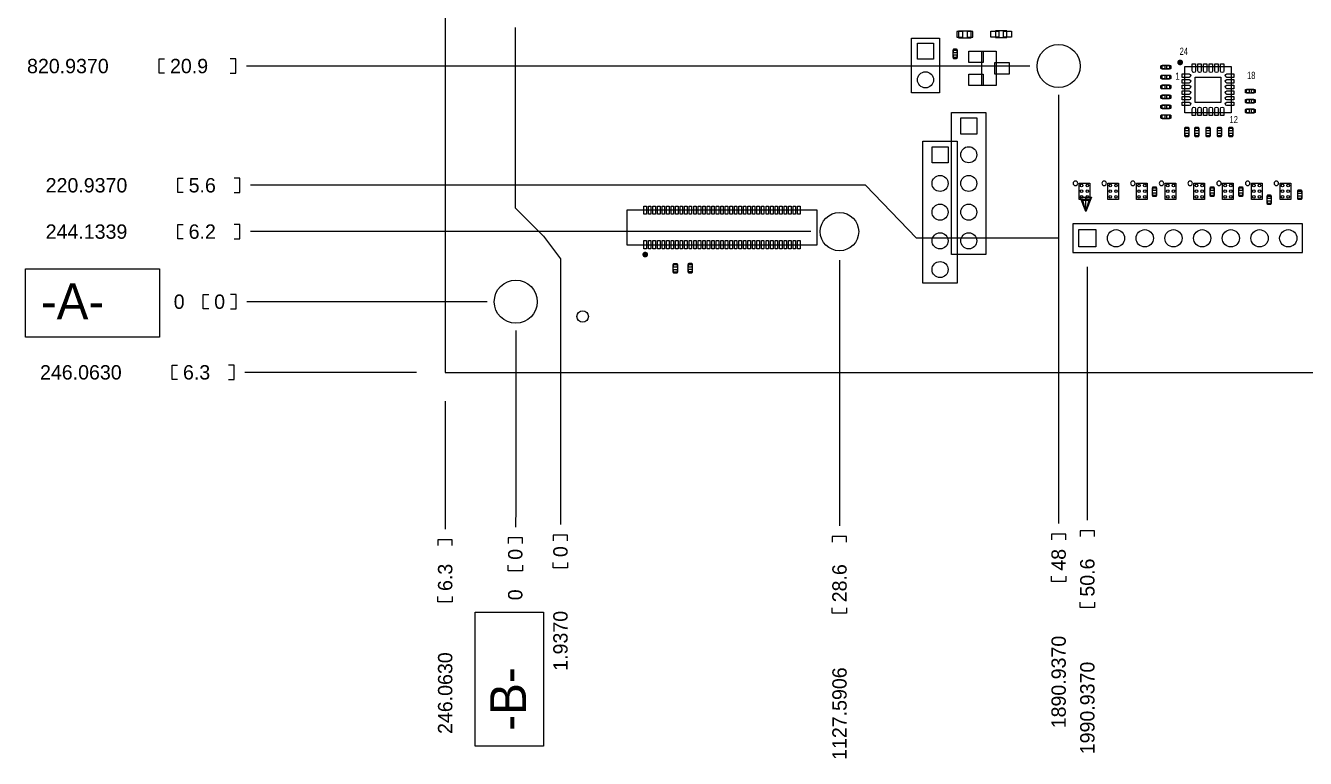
# Model space of a CAD drawing. Extents: x -44 to 161, y -41 to 105.
# Drawn here: x -43.4 to 69.9, y -40.4 to 24.4 of the extents above; entities that cross this region are included whole.
import ezdxf
from ezdxf.enums import TextEntityAlignment as Align

# ---------------------------------------------------------------- set-up
doc = ezdxf.new("R2010")
doc.units = 0
for name, color, linetype in [('BG_DIMENSIONS_ASSEMBLY', 140, 'CONTINUOUS'), ('BG_OUTLINE', 171, 'CONTINUOUS'), ('PG_ASSEMBLY_TOP', 111, 'CONTINUOUS'), ('PIN_TOP', 4, 'CONTINUOUS')]:
    doc.layers.add(name, color=color, linetype=linetype)

msp = doc.modelspace()

# ---------------------------------------------------------------- linework, layer by layer
at = {"layer": 'BG_DIMENSIONS_ASSEMBLY'}
for points in [[(-0.0492, 24.261), (-0.0492, 8.301), (2.4508, 5.801), (3.9508, 3.801), (3.9508, -19.714)], [(-31.0774, 20.2168), (-31.56, 20.2168), (-31.56, 21.4868), (-31.0774, 21.4868)], [(-25.2608, 20.2168), (-24.7782, 20.2168), (-24.7782, 21.4868), (-25.2608, 21.4868)], [(45.4898, 20.8518), (-23.8257, 20.8518)], [(48.0298, 18.3118), (48.0298, -19.6232)], [(-29.4297, 9.666), (-29.9123, 9.666), (-29.9123, 10.936), (-29.4297, 10.936)], [(-24.9085, 9.666), (-24.4259, 9.666), (-24.4259, 10.936), (-24.9085, 10.936)], [(48.0298, 5.6118), (35.4508, 5.6118), (30.9508, 10.301), (-23.4734, 10.301)], [(-29.4297, 5.566), (-29.9123, 5.566), (-29.9123, 6.836), (-29.4297, 6.836)], [(-24.9085, 5.566), (-24.4259, 5.566), (-24.4259, 6.836), (-24.9085, 6.836)], [(26.1008, 6.201), (-23.4734, 6.201)], [(28.6408, 3.661), (28.6408, -19.8278)], [(50.5698, 3.0718), (50.5698, -19.3278)], [(-27.1682, -0.635), (-27.6508, -0.635), (-27.6508, 0.635), (-27.1682, 0.635)], [(-25.2378, -0.635), (-24.7552, -0.635), (-24.7552, 0.635), (-25.2378, 0.635)], [(-2.54, 0), (-23.8027, 0)], [(0, -2.54), (0, -18.199), (-0.0157, -19.9525)], [(-29.9297, -6.885), (-30.4123, -6.885), (-30.4123, -5.615), (-29.9297, -5.615)], [(-25.4085, -6.885), (-24.9259, -6.885), (-24.9259, -5.615), (-25.4085, -5.615)], [(-8.79, -6.25), (-23.9734, -6.25)], [(-6.25, -8.79), (-6.25, -20.1232)], [(51.2048, -20.7629), (51.2048, -20.2803), (49.9348, -20.2803), (49.9348, -20.7629)], [(-5.615, -21.5583), (-5.615, -21.0757), (-6.885, -21.0757), (-6.885, -21.5583)], [(0.5858, -21.3876), (0.5858, -20.905), (-0.6842, -20.905), (-0.6842, -21.3876)], [(4.5858, -21.1491), (4.5858, -20.6665), (3.3158, -20.6665), (3.3158, -21.1491)], [(29.2758, -21.2629), (29.2758, -20.7803), (28.0058, -20.7803), (28.0058, -21.2629)], [(48.6648, -21.0583), (48.6648, -20.5757), (47.3948, -20.5757), (47.3948, -21.0583)], [(0.5858, -23.318), (0.5858, -23.8006), (-0.6842, -23.8006), (-0.6842, -23.318)], [(4.5858, -23.0795), (4.5858, -23.5621), (3.3158, -23.5621), (3.3158, -23.0795)], [(48.6648, -24.2841), (48.6648, -24.7667), (47.3948, -24.7667), (47.3948, -24.2841)], [(-5.615, -26.0795), (-5.615, -26.5621), (-6.885, -26.5621), (-6.885, -26.0795)], [(29.2758, -27.0795), (29.2758, -27.5621), (28.0058, -27.5621), (28.0058, -27.0795)], [(51.2048, -26.5795), (51.2048, -27.0621), (49.9348, -27.0621), (49.9348, -26.5795)]]:
    msp.add_lwpolyline(points, dxfattribs=at)
for points in [[(-43.3719, -3.1416), (-43.3719, 2.9036), (-31.5101, 2.9036), (-31.5101, -3.1416)], [(-3.5852, -39.3305), (-3.5852, -27.4687), (2.46, -27.4687), (2.46, -39.3305)]]:
    msp.add_lwpolyline(points, close=True, dxfattribs=at)
at = {"layer": 'BG_OUTLINE'}
msp.add_lwpolyline([(-6.25, -6.25), (115.9748, -6.25), (115.9748, 65.7336), (-6.25, 65.7336), (-6.25, -6.25)], dxfattribs=at)
at = {"layer": 'PG_ASSEMBLY_TOP'}
for points in [[(40.2955, 23.341), (40.2955, 23.9506), (39.1779, 23.9506), (39.1779, 23.341), (40.2955, 23.341)], [(42.453, 23.3712), (43.453, 23.3712), (43.453, 23.9712), (42.453, 23.9712), (42.453, 23.3712)], [(35.0054, 23.3156), (37.4946, 23.3156), (37.4946, 18.4896), (35.0054, 18.4896), (35.0054, 23.3156)], [(39.0462, 21.6011), (38.6906, 21.6011), (38.6906, 22.2615), (39.0462, 22.2615), (39.0462, 21.6011)], [(57.1865, 20.5762), (57.1865, 20.9318), (57.8469, 20.9318), (57.8469, 20.5762), (57.1865, 20.5762)], [(59.2, 16.7), (59.2, 20.8), (63.3, 20.8), (63.3, 16.7), (59.2, 16.7)], [(57.1865, 19.6992), (57.1865, 20.0548), (57.8469, 20.0548), (57.8469, 19.6992), (57.1865, 19.6992)], [(57.1865, 18.8222), (57.1865, 19.1778), (57.8469, 19.1778), (57.8469, 18.8222), (57.1865, 18.8222)], [(57.1865, 17.9452), (57.1865, 18.3008), (57.8469, 18.3008), (57.8469, 17.9452), (57.1865, 17.9452)], [(65.3135, 18.8048), (65.3135, 18.4492), (64.6531, 18.4492), (64.6531, 18.8048), (65.3135, 18.8048)], [(57.1865, 17.0682), (57.1865, 17.4238), (57.8469, 17.4238), (57.8469, 17.0682), (57.1865, 17.0682)], [(65.3135, 17.9278), (65.3135, 17.5722), (64.6531, 17.5722), (64.6531, 17.9278), (65.3135, 17.9278)], [(65.3135, 17.0508), (65.3135, 16.6952), (64.6531, 16.6952), (64.6531, 17.0508), (65.3135, 17.0508)], [(38.5556, 16.7497), (41.6036, 16.7497), (41.6036, 4.1767), (38.5556, 4.1767), (38.5556, 16.7497)], [(57.1865, 16.1912), (57.1865, 16.5468), (57.8469, 16.5468), (57.8469, 16.1912), (57.1865, 16.1912)], [(59.5508, 14.6865), (59.1952, 14.6865), (59.1952, 15.3469), (59.5508, 15.3469), (59.5508, 14.6865)], [(60.4278, 14.6865), (60.0722, 14.6865), (60.0722, 15.3469), (60.4278, 15.3469), (60.4278, 14.6865)], [(61.4278, 14.6865), (61.0722, 14.6865), (61.0722, 15.3469), (61.4278, 15.3469), (61.4278, 14.6865)], [(62.4318, 14.6865), (62.0762, 14.6865), (62.0762, 15.3469), (62.4318, 15.3469), (62.4318, 14.6865)], [(63.4358, 14.6865), (63.0802, 14.6865), (63.0802, 15.3469), (63.4358, 15.3469), (63.4358, 14.6865)], [(36.0156, 14.2097), (39.0636, 14.2097), (39.0636, 1.6367), (36.0156, 1.6367), (36.0156, 14.2097)], [(49.8434, 10.5013), (50.7882, 10.5013), (50.7882, 9.0535), (49.8434, 9.0535), (49.8434, 10.5013)], [(52.3834, 10.5013), (53.3282, 10.5013), (53.3282, 9.0535), (52.3834, 9.0535), (52.3834, 10.5013)], [(54.9234, 10.5013), (55.8682, 10.5013), (55.8682, 9.0535), (54.9234, 9.0535), (54.9234, 10.5013)], [(57.4634, 10.5013), (58.4082, 10.5013), (58.4082, 9.0535), (57.4634, 9.0535), (57.4634, 10.5013)], [(60.0034, 10.5013), (60.9482, 10.5013), (60.9482, 9.0535), (60.0034, 9.0535), (60.0034, 10.5013)], [(62.5434, 10.5013), (63.4882, 10.5013), (63.4882, 9.0535), (62.5434, 9.0535), (62.5434, 10.5013)], [(65.0834, 10.5013), (66.0282, 10.5013), (66.0282, 9.0535), (65.0834, 9.0535), (65.0834, 10.5013)], [(67.6234, 10.5013), (68.5682, 10.5013), (68.5682, 9.0535), (67.6234, 9.0535), (67.6234, 10.5013)], [(50.4392, 7.9699), (49.9312, 9.2399), (50.9472, 9.2399), (50.4392, 7.9699), (50.1852, 8.9859), (50.6932, 8.9859), (50.4392, 7.9699), (50.4392, 9.2399)], [(56.6912, 9.4091), (56.3356, 9.4091), (56.3356, 10.0695), (56.6912, 10.0695), (56.6912, 9.4091)], [(61.7966, 9.4091), (61.441, 9.4091), (61.441, 10.0695), (61.7966, 10.0695), (61.7966, 9.4091)], [(64.3366, 9.4091), (63.981, 9.4091), (63.981, 10.0695), (64.3366, 10.0695), (64.3366, 9.4091)], [(66.8278, 8.6897), (66.4722, 8.6897), (66.4722, 9.3501), (66.8278, 9.3501), (66.8278, 8.6897)], [(69.1822, 9.7935), (69.5378, 9.7935), (69.5378, 9.1331), (69.1822, 9.1331), (69.1822, 9.7935)], [(9.8508, 8.1422), (26.6508, 8.1422), (26.6508, 5.0022), (9.8508, 5.0022), (9.8508, 8.1422)], [(49.2998, 6.8818), (49.2998, 4.3418), (69.6198, 4.3418), (69.6198, 6.8818), (49.2998, 6.8818)], [(13.9398, 3.2851), (14.2954, 3.2851), (14.2954, 2.6247), (13.9398, 2.6247), (13.9398, 3.2851)], [(15.2622, 3.2969), (15.6178, 3.2969), (15.6178, 2.6365), (15.2622, 2.6365), (15.2622, 3.2969)]]:
    msp.add_lwpolyline(points, dxfattribs=at)
msp.add_lwpolyline([(42.5006, 19.1246), (41.2306, 19.1246), (41.2306, 22.1726), (42.5006, 22.1726)], close=True, dxfattribs=at)
at = {"layer": 'PG_ASSEMBLY_TOP', "const_width": 0.254}
for points in [[(58.9102, 21.1669, 1), (58.6562, 21.1669, 1), (58.9102, 21.1669)], [(11.5821, 4.1699, 1), (11.3281, 4.1699, 1), (11.5821, 4.1699)]]:
    msp.add_lwpolyline(points, format="xyb", dxfattribs=at)
at = {"layer": 'PG_ASSEMBLY_TOP'}
for points in [[(49.7158, 10.4774, 1), (49.3158, 10.4774, 1)], [(52.2558, 10.4774, 1), (51.8558, 10.4774, 1)], [(54.7958, 10.4774, 1), (54.3958, 10.4774, 1)], [(57.3358, 10.4774, 1), (56.9358, 10.4774, 1)], [(59.8758, 10.4774, 1), (59.4758, 10.4774, 1)], [(62.4158, 10.4774, 1), (62.0158, 10.4774, 1)], [(64.9558, 10.4774, 1), (64.5558, 10.4774, 1)], [(67.4958, 10.4774, 1), (67.0958, 10.4774, 1)]]:
    msp.add_lwpolyline(points, format="xyb", close=True, dxfattribs=at)
at = {"layer": 'PIN_TOP'}
for points in [[(39.0382, 23.8998), (39.0382, 23.3918), (39.5462, 23.3918), (39.5462, 23.8998)], [(39.9272, 23.8998), (39.9272, 23.3918), (40.4352, 23.3918), (40.4352, 23.8998)], [(42.0418, 23.9252), (42.753, 23.9252), (42.753, 23.4172), (42.0418, 23.4172)], [(43.153, 23.9252), (43.8642, 23.9252), (43.8642, 23.4172), (43.153, 23.4172)], [(35.5388, 21.4614), (35.5388, 22.8838), (36.9612, 22.8838), (36.9612, 21.4614)], [(40.0876, 21.1566), (40.0876, 22.1726), (41.3576, 22.1726), (41.3576, 21.1566)], [(42.3736, 20.1406), (42.3736, 21.1566), (43.6436, 21.1566), (43.6436, 20.1406)], [(40.0876, 19.1246), (40.0876, 20.1406), (41.3576, 20.1406), (41.3576, 19.1246)], [(60.1197, 17.6197), (60.1197, 19.8803), (62.3803, 19.8803), (62.3803, 17.6197)], [(39.3684, 14.832), (39.3684, 16.2544), (40.7908, 16.2544), (40.7908, 14.832)], [(36.8284, 12.292), (36.8284, 13.7144), (38.2508, 13.7144), (38.2508, 12.292)], [(11.3408, 7.7372), (11.3408, 8.4647), (11.5608, 8.4647), (11.5608, 7.7372)], [(11.7408, 7.7372), (11.7408, 8.4647), (11.9608, 8.4647), (11.9608, 7.7372)], [(12.1408, 7.7372), (12.1408, 8.4647), (12.3608, 8.4647), (12.3608, 7.7372)], [(12.5408, 7.7372), (12.5408, 8.4647), (12.7608, 8.4647), (12.7608, 7.7372)], [(12.9408, 7.7372), (12.9408, 8.4647), (13.1608, 8.4647), (13.1608, 7.7372)], [(13.3408, 7.7372), (13.3408, 8.4647), (13.5608, 8.4647), (13.5608, 7.7372)], [(13.7408, 7.7372), (13.7408, 8.4647), (13.9608, 8.4647), (13.9608, 7.7372)], [(14.1408, 7.7372), (14.1408, 8.4647), (14.3608, 8.4647), (14.3608, 7.7372)], [(14.5408, 7.7372), (14.5408, 8.4647), (14.7608, 8.4647), (14.7608, 7.7372)], [(14.9408, 7.7372), (14.9408, 8.4647), (15.1608, 8.4647), (15.1608, 7.7372)], [(15.3408, 7.7372), (15.3408, 8.4647), (15.5608, 8.4647), (15.5608, 7.7372)], [(15.7408, 7.7372), (15.7408, 8.4647), (15.9608, 8.4647), (15.9608, 7.7372)], [(16.1408, 7.7372), (16.1408, 8.4647), (16.3608, 8.4647), (16.3608, 7.7372)], [(16.5408, 7.7372), (16.5408, 8.4647), (16.7608, 8.4647), (16.7608, 7.7372)], [(16.9408, 7.7372), (16.9408, 8.4647), (17.1608, 8.4647), (17.1608, 7.7372)], [(17.3408, 7.7372), (17.3408, 8.4647), (17.5608, 8.4647), (17.5608, 7.7372)], [(17.7408, 7.7372), (17.7408, 8.4647), (17.9608, 8.4647), (17.9608, 7.7372)], [(18.1408, 7.7372), (18.1408, 8.4647), (18.3608, 8.4647), (18.3608, 7.7372)], [(18.5408, 7.7372), (18.5408, 8.4647), (18.7608, 8.4647), (18.7608, 7.7372)], [(18.9408, 7.7372), (18.9408, 8.4647), (19.1608, 8.4647), (19.1608, 7.7372)], [(19.3408, 7.7372), (19.3408, 8.4647), (19.5608, 8.4647), (19.5608, 7.7372)], [(19.7408, 7.7372), (19.7408, 8.4647), (19.9608, 8.4647), (19.9608, 7.7372)], [(20.1408, 7.7372), (20.1408, 8.4647), (20.3608, 8.4647), (20.3608, 7.7372)], [(20.5408, 7.7372), (20.5408, 8.4647), (20.7608, 8.4647), (20.7608, 7.7372)], [(20.9408, 7.7372), (20.9408, 8.4647), (21.1608, 8.4647), (21.1608, 7.7372)], [(21.3408, 7.7372), (21.3408, 8.4647), (21.5608, 8.4647), (21.5608, 7.7372)], [(21.7408, 7.7372), (21.7408, 8.4647), (21.9608, 8.4647), (21.9608, 7.7372)], [(22.1408, 7.7372), (22.1408, 8.4647), (22.3608, 8.4647), (22.3608, 7.7372)], [(22.5408, 7.7372), (22.5408, 8.4647), (22.7608, 8.4647), (22.7608, 7.7372)], [(22.9408, 7.7372), (22.9408, 8.4647), (23.1608, 8.4647), (23.1608, 7.7372)], [(23.3408, 7.7372), (23.3408, 8.4647), (23.5608, 8.4647), (23.5608, 7.7372)], [(23.7408, 7.7372), (23.7408, 8.4647), (23.9608, 8.4647), (23.9608, 7.7372)], [(24.1408, 7.7372), (24.1408, 8.4647), (24.3608, 8.4647), (24.3608, 7.7372)], [(24.5408, 7.7372), (24.5408, 8.4647), (24.7608, 8.4647), (24.7608, 7.7372)], [(24.9408, 7.7372), (24.9408, 8.4647), (25.1608, 8.4647), (25.1608, 7.7372)], [(49.8078, 4.8498), (49.8078, 6.3738), (51.3318, 6.3738), (51.3318, 4.8498)], [(11.3408, 4.6796), (11.3408, 5.4071), (11.5608, 5.4071), (11.5608, 4.6796)], [(11.7408, 4.6796), (11.7408, 5.4071), (11.9608, 5.4071), (11.9608, 4.6796)], [(12.1408, 4.6796), (12.1408, 5.4071), (12.3608, 5.4071), (12.3608, 4.6796)], [(12.5408, 4.6796), (12.5408, 5.4071), (12.7608, 5.4071), (12.7608, 4.6796)], [(12.9408, 4.6796), (12.9408, 5.4071), (13.1608, 5.4071), (13.1608, 4.6796)], [(13.3408, 4.6796), (13.3408, 5.4071), (13.5608, 5.4071), (13.5608, 4.6796)], [(13.7408, 4.6796), (13.7408, 5.4071), (13.9608, 5.4071), (13.9608, 4.6796)], [(14.1408, 4.6796), (14.1408, 5.4071), (14.3608, 5.4071), (14.3608, 4.6796)], [(14.5408, 4.6796), (14.5408, 5.4071), (14.7608, 5.4071), (14.7608, 4.6796)], [(14.9408, 4.6796), (14.9408, 5.4071), (15.1608, 5.4071), (15.1608, 4.6796)], [(15.3408, 4.6796), (15.3408, 5.4071), (15.5608, 5.4071), (15.5608, 4.6796)], [(15.7408, 4.6796), (15.7408, 5.4071), (15.9608, 5.4071), (15.9608, 4.6796)], [(16.1408, 4.6796), (16.1408, 5.4071), (16.3608, 5.4071), (16.3608, 4.6796)], [(16.5408, 4.6796), (16.5408, 5.4071), (16.7608, 5.4071), (16.7608, 4.6796)], [(16.9408, 4.6796), (16.9408, 5.4071), (17.1608, 5.4071), (17.1608, 4.6796)], [(17.3408, 4.6796), (17.3408, 5.4071), (17.5608, 5.4071), (17.5608, 4.6796)], [(17.7408, 4.6796), (17.7408, 5.4071), (17.9608, 5.4071), (17.9608, 4.6796)], [(18.1408, 4.6796), (18.1408, 5.4071), (18.3608, 5.4071), (18.3608, 4.6796)], [(18.5408, 4.6796), (18.5408, 5.4071), (18.7608, 5.4071), (18.7608, 4.6796)], [(18.9408, 4.6796), (18.9408, 5.4071), (19.1608, 5.4071), (19.1608, 4.6796)], [(19.3408, 4.6796), (19.3408, 5.4071), (19.5608, 5.4071), (19.5608, 4.6796)], [(19.7408, 4.6796), (19.7408, 5.4071), (19.9608, 5.4071), (19.9608, 4.6796)], [(20.1408, 4.6796), (20.1408, 5.4071), (20.3608, 5.4071), (20.3608, 4.6796)], [(20.5408, 4.6796), (20.5408, 5.4071), (20.7608, 5.4071), (20.7608, 4.6796)], [(20.9408, 4.6796), (20.9408, 5.4071), (21.1608, 5.4071), (21.1608, 4.6796)], [(21.3408, 4.6796), (21.3408, 5.4071), (21.5608, 5.4071), (21.5608, 4.6796)], [(21.7408, 4.6796), (21.7408, 5.4071), (21.9608, 5.4071), (21.9608, 4.6796)], [(22.1408, 4.6796), (22.1408, 5.4071), (22.3608, 5.4071), (22.3608, 4.6796)], [(22.5408, 4.6796), (22.5408, 5.4071), (22.7608, 5.4071), (22.7608, 4.6796)], [(22.9408, 4.6796), (22.9408, 5.4071), (23.1608, 5.4071), (23.1608, 4.6796)], [(23.3408, 4.6796), (23.3408, 5.4071), (23.5608, 5.4071), (23.5608, 4.6796)], [(23.7408, 4.6796), (23.7408, 5.4071), (23.9608, 5.4071), (23.9608, 4.6796)], [(24.1408, 4.6796), (24.1408, 5.4071), (24.3608, 5.4071), (24.3608, 4.6796)], [(24.5408, 4.6796), (24.5408, 5.4071), (24.7608, 5.4071), (24.7608, 4.6796)], [(24.9408, 4.6796), (24.9408, 5.4071), (25.1608, 5.4071), (25.1608, 4.6796)]]:
    msp.add_lwpolyline(points, close=True, dxfattribs=at)
for points in [[(38.97, 22.0329), (38.7668, 22.0329, -0.414214), (38.716, 22.0837), (38.716, 22.3123, -0.414214), (38.7668, 22.3631), (38.97, 22.3631, -0.414214), (39.0208, 22.3123), (39.0208, 22.0837, -0.414214)], [(38.97, 21.4995), (38.7668, 21.4995, -0.414214), (38.716, 21.5503), (38.716, 21.7789, -0.414214), (38.7668, 21.8297), (38.97, 21.8297, -0.414214), (39.0208, 21.7789), (39.0208, 21.5503, -0.414214)], [(57.0849, 20.6524), (57.0849, 20.8556, -0.414214), (57.1357, 20.9064), (57.3643, 20.9064, -0.414214), (57.4151, 20.8556), (57.4151, 20.6524, -0.414214), (57.3643, 20.6016), (57.1357, 20.6016, -0.414214)], [(57.6183, 20.6524), (57.6183, 20.8556, -0.414214), (57.6691, 20.9064), (57.8977, 20.9064, -0.414214), (57.9485, 20.8556), (57.9485, 20.6524, -0.414214), (57.8977, 20.6016), (57.6691, 20.6016, -0.414214)], [(59.8476, 20.4267), (59.8476, 21.0363), (60.1524, 21.0363), (60.1524, 20.4267, -1)], [(60.3476, 20.4267), (60.3476, 21.0363), (60.6524, 21.0363), (60.6524, 20.4267, -1)], [(60.8476, 20.4267), (60.8476, 21.0363), (61.1524, 21.0363), (61.1524, 20.4267, -1)], [(61.3476, 20.4267), (61.3476, 21.0363), (61.6524, 21.0363), (61.6524, 20.4267, -1)], [(61.8476, 20.4267), (61.8476, 21.0363), (62.1524, 21.0363), (62.1524, 20.4267, -1)], [(62.3476, 20.4267), (62.3476, 21.0363), (62.6524, 21.0363), (62.6524, 20.4267, -1)], [(57.0849, 19.7754), (57.0849, 19.9786, -0.414214), (57.1357, 20.0294), (57.3643, 20.0294, -0.414214), (57.4151, 19.9786), (57.4151, 19.7754, -0.414214), (57.3643, 19.7246), (57.1357, 19.7246, -0.414214)], [(57.6183, 19.7754), (57.6183, 19.9786, -0.414214), (57.6691, 20.0294), (57.8977, 20.0294, -0.414214), (57.9485, 19.9786), (57.9485, 19.7754, -0.414214), (57.8977, 19.7246), (57.6691, 19.7246, -0.414214)], [(59.5733, 19.8476), (58.9637, 19.8476), (58.9637, 20.1524), (59.5733, 20.1524, -1)], [(59.5733, 19.3476), (58.9637, 19.3476), (58.9637, 19.6524), (59.5733, 19.6524, -1)], [(62.9267, 20.1524), (63.5363, 20.1524), (63.5363, 19.8476), (62.9267, 19.8476, -1)], [(62.9267, 19.6524), (63.5363, 19.6524), (63.5363, 19.3476), (62.9267, 19.3476, -1)], [(57.0849, 18.8984), (57.0849, 19.1016, -0.414214), (57.1357, 19.1524), (57.3643, 19.1524, -0.414214), (57.4151, 19.1016), (57.4151, 18.8984, -0.414214), (57.3643, 18.8476), (57.1357, 18.8476, -0.414214)], [(57.0849, 18.0214), (57.0849, 18.2246, -0.414214), (57.1357, 18.2754), (57.3643, 18.2754, -0.414214), (57.4151, 18.2246), (57.4151, 18.0214, -0.414214), (57.3643, 17.9706), (57.1357, 17.9706, -0.414214)], [(57.6183, 18.8984), (57.6183, 19.1016, -0.414214), (57.6691, 19.1524), (57.8977, 19.1524, -0.414214), (57.9485, 19.1016), (57.9485, 18.8984, -0.414214), (57.8977, 18.8476), (57.6691, 18.8476, -0.414214)], [(57.6183, 18.0214), (57.6183, 18.2246, -0.414214), (57.6691, 18.2754), (57.8977, 18.2754, -0.414214), (57.9485, 18.2246), (57.9485, 18.0214, -0.414214), (57.8977, 17.9706), (57.6691, 17.9706, -0.414214)], [(59.5733, 18.8476), (58.9637, 18.8476), (58.9637, 19.1524), (59.5733, 19.1524, -1)], [(59.5733, 18.3476), (58.9637, 18.3476), (58.9637, 18.6524), (59.5733, 18.6524, -1)], [(59.5733, 17.8476), (58.9637, 17.8476), (58.9637, 18.1524), (59.5733, 18.1524, -1)], [(62.9267, 19.1524), (63.5363, 19.1524), (63.5363, 18.8476), (62.9267, 18.8476, -1)], [(62.9267, 18.6524), (63.5363, 18.6524), (63.5363, 18.3476), (62.9267, 18.3476, -1)], [(62.9267, 18.1524), (63.5363, 18.1524), (63.5363, 17.8476), (62.9267, 17.8476, -1)], [(64.8817, 18.7286), (64.8817, 18.5254, -0.414214), (64.8309, 18.4746), (64.6023, 18.4746, -0.414214), (64.5515, 18.5254), (64.5515, 18.7286, -0.414214), (64.6023, 18.7794), (64.8309, 18.7794, -0.414214)], [(65.4151, 18.7286), (65.4151, 18.5254, -0.414214), (65.3643, 18.4746), (65.1357, 18.4746, -0.414214), (65.0849, 18.5254), (65.0849, 18.7286, -0.414214), (65.1357, 18.7794), (65.3643, 18.7794, -0.414214)], [(57.0849, 17.1444), (57.0849, 17.3476, -0.414214), (57.1357, 17.3984), (57.3643, 17.3984, -0.414214), (57.4151, 17.3476), (57.4151, 17.1444, -0.414214), (57.3643, 17.0936), (57.1357, 17.0936, -0.414214)], [(57.6183, 17.1444), (57.6183, 17.3476, -0.414214), (57.6691, 17.3984), (57.8977, 17.3984, -0.414214), (57.9485, 17.3476), (57.9485, 17.1444, -0.414214), (57.8977, 17.0936), (57.6691, 17.0936, -0.414214)], [(59.5733, 17.3476), (58.9637, 17.3476), (58.9637, 17.6524), (59.5733, 17.6524, -1)], [(60.1524, 17.0733), (60.1524, 16.4637), (59.8476, 16.4637), (59.8476, 17.0733, -1)], [(60.6524, 17.0733), (60.6524, 16.4637), (60.3476, 16.4637), (60.3476, 17.0733, -1)], [(61.1524, 17.0733), (61.1524, 16.4637), (60.8476, 16.4637), (60.8476, 17.0733, -1)], [(61.6524, 17.0733), (61.6524, 16.4637), (61.3476, 16.4637), (61.3476, 17.0733, -1)], [(62.1524, 17.0733), (62.1524, 16.4637), (61.8476, 16.4637), (61.8476, 17.0733, -1)], [(62.6524, 17.0733), (62.6524, 16.4637), (62.3476, 16.4637), (62.3476, 17.0733, -1)], [(62.9267, 17.6524), (63.5363, 17.6524), (63.5363, 17.3476), (62.9267, 17.3476, -1)], [(64.8817, 17.8516), (64.8817, 17.6484, -0.414214), (64.8309, 17.5976), (64.6023, 17.5976, -0.414214), (64.5515, 17.6484), (64.5515, 17.8516, -0.414214), (64.6023, 17.9024), (64.8309, 17.9024, -0.414214)], [(64.8817, 16.9746), (64.8817, 16.7714, -0.414214), (64.8309, 16.7206), (64.6023, 16.7206, -0.414214), (64.5515, 16.7714), (64.5515, 16.9746, -0.414214), (64.6023, 17.0254), (64.8309, 17.0254, -0.414214)], [(65.4151, 17.8516), (65.4151, 17.6484, -0.414214), (65.3643, 17.5976), (65.1357, 17.5976, -0.414214), (65.0849, 17.6484), (65.0849, 17.8516, -0.414214), (65.1357, 17.9024), (65.3643, 17.9024, -0.414214)], [(65.4151, 16.9746), (65.4151, 16.7714, -0.414214), (65.3643, 16.7206), (65.1357, 16.7206, -0.414214), (65.0849, 16.7714), (65.0849, 16.9746, -0.414214), (65.1357, 17.0254), (65.3643, 17.0254, -0.414214)], [(57.0849, 16.2674), (57.0849, 16.4706, -0.414214), (57.1357, 16.5214), (57.3643, 16.5214, -0.414214), (57.4151, 16.4706), (57.4151, 16.2674, -0.414214), (57.3643, 16.2166), (57.1357, 16.2166, -0.414214)], [(57.6183, 16.2674), (57.6183, 16.4706, -0.414214), (57.6691, 16.5214), (57.8977, 16.5214, -0.414214), (57.9485, 16.4706), (57.9485, 16.2674, -0.414214), (57.8977, 16.2166), (57.6691, 16.2166, -0.414214)], [(59.4746, 15.1183), (59.2714, 15.1183, -0.414214), (59.2206, 15.1691), (59.2206, 15.3977, -0.414214), (59.2714, 15.4485), (59.4746, 15.4485, -0.414214), (59.5254, 15.3977), (59.5254, 15.1691, -0.414214)], [(59.4746, 14.5849), (59.2714, 14.5849, -0.414214), (59.2206, 14.6357), (59.2206, 14.8643, -0.414214), (59.2714, 14.9151), (59.4746, 14.9151, -0.414214), (59.5254, 14.8643), (59.5254, 14.6357, -0.414214)], [(60.3516, 15.1183), (60.1484, 15.1183, -0.414214), (60.0976, 15.1691), (60.0976, 15.3977, -0.414214), (60.1484, 15.4485), (60.3516, 15.4485, -0.414214), (60.4024, 15.3977), (60.4024, 15.1691, -0.414214)], [(60.3516, 14.5849), (60.1484, 14.5849, -0.414214), (60.0976, 14.6357), (60.0976, 14.8643, -0.414214), (60.1484, 14.9151), (60.3516, 14.9151, -0.414214), (60.4024, 14.8643), (60.4024, 14.6357, -0.414214)], [(61.3516, 15.1183), (61.1484, 15.1183, -0.414214), (61.0976, 15.1691), (61.0976, 15.3977, -0.414214), (61.1484, 15.4485), (61.3516, 15.4485, -0.414214), (61.4024, 15.3977), (61.4024, 15.1691, -0.414214)], [(61.3516, 14.5849), (61.1484, 14.5849, -0.414214), (61.0976, 14.6357), (61.0976, 14.8643, -0.414214), (61.1484, 14.9151), (61.3516, 14.9151, -0.414214), (61.4024, 14.8643), (61.4024, 14.6357, -0.414214)], [(62.3556, 15.1183), (62.1524, 15.1183, -0.414214), (62.1016, 15.1691), (62.1016, 15.3977, -0.414214), (62.1524, 15.4485), (62.3556, 15.4485, -0.414214), (62.4064, 15.3977), (62.4064, 15.1691, -0.414214)], [(62.3556, 14.5849), (62.1524, 14.5849, -0.414214), (62.1016, 14.6357), (62.1016, 14.8643, -0.414214), (62.1524, 14.9151), (62.3556, 14.9151, -0.414214), (62.4064, 14.8643), (62.4064, 14.6357, -0.414214)], [(63.3596, 15.1183), (63.1564, 15.1183, -0.414214), (63.1056, 15.1691), (63.1056, 15.3977, -0.414214), (63.1564, 15.4485), (63.3596, 15.4485, -0.414214), (63.4104, 15.3977), (63.4104, 15.1691, -0.414214)], [(63.3596, 14.5849), (63.1564, 14.5849, -0.414214), (63.1056, 14.6357), (63.1056, 14.8643, -0.414214), (63.1564, 14.9151), (63.3596, 14.9151, -0.414214), (63.4104, 14.8643), (63.4104, 14.6357, -0.414214)], [(56.615, 9.8409), (56.4118, 9.8409, -0.414214), (56.361, 9.8917), (56.361, 10.1203, -0.414214), (56.4118, 10.1711), (56.615, 10.1711, -0.414214), (56.6658, 10.1203), (56.6658, 9.8917, -0.414214)], [(56.615, 9.3075), (56.4118, 9.3075, -0.414214), (56.361, 9.3583), (56.361, 9.5869, -0.414214), (56.4118, 9.6377), (56.615, 9.6377, -0.414214), (56.6658, 9.5869), (56.6658, 9.3583, -0.414214)], [(61.7204, 9.8409), (61.5172, 9.8409, -0.414214), (61.4664, 9.8917), (61.4664, 10.1203, -0.414214), (61.5172, 10.1711), (61.7204, 10.1711, -0.414214), (61.7712, 10.1203), (61.7712, 9.8917, -0.414214)], [(61.7204, 9.3075), (61.5172, 9.3075, -0.414214), (61.4664, 9.3583), (61.4664, 9.5869, -0.414214), (61.5172, 9.6377), (61.7204, 9.6377, -0.414214), (61.7712, 9.5869), (61.7712, 9.3583, -0.414214)], [(64.2604, 9.8409), (64.0572, 9.8409, -0.414214), (64.0064, 9.8917), (64.0064, 10.1203, -0.414214), (64.0572, 10.1711), (64.2604, 10.1711, -0.414214), (64.3112, 10.1203), (64.3112, 9.8917, -0.414214)], [(64.2604, 9.3075), (64.0572, 9.3075, -0.414214), (64.0064, 9.3583), (64.0064, 9.5869, -0.414214), (64.0572, 9.6377), (64.2604, 9.6377, -0.414214), (64.3112, 9.5869), (64.3112, 9.3583, -0.414214)], [(66.7516, 9.1215), (66.5484, 9.1215, -0.414214), (66.4976, 9.1723), (66.4976, 9.4009, -0.414214), (66.5484, 9.4517), (66.7516, 9.4517, -0.414214), (66.8024, 9.4009), (66.8024, 9.1723, -0.414214)], [(69.2584, 9.8951), (69.4616, 9.8951, -0.414214), (69.5124, 9.8443), (69.5124, 9.6157, -0.414214), (69.4616, 9.5649), (69.2584, 9.5649, -0.414214), (69.2076, 9.6157), (69.2076, 9.8443, -0.414214)], [(69.2584, 9.3617), (69.4616, 9.3617, -0.414214), (69.5124, 9.3109), (69.5124, 9.0823, -0.414214), (69.4616, 9.0315), (69.2584, 9.0315, -0.414214), (69.2076, 9.0823), (69.2076, 9.3109, -0.414214)], [(66.7516, 8.5881), (66.5484, 8.5881, -0.414214), (66.4976, 8.6389), (66.4976, 8.8675, -0.414214), (66.5484, 8.9183), (66.7516, 8.9183, -0.414214), (66.8024, 8.8675), (66.8024, 8.6389, -0.414214)], [(15.3384, 3.3985), (15.5416, 3.3985, -0.414214), (15.5924, 3.3477), (15.5924, 3.1191, -0.414214), (15.5416, 3.0683), (15.3384, 3.0683, -0.414214), (15.2876, 3.1191), (15.2876, 3.3477, -0.414214)], [(14.016, 3.3867), (14.2192, 3.3867, -0.414214), (14.27, 3.3359), (14.27, 3.1073, -0.414214), (14.2192, 3.0565), (14.016, 3.0565, -0.414214), (13.9652, 3.1073), (13.9652, 3.3359, -0.414214)], [(14.016, 2.8533), (14.2192, 2.8533, -0.414214), (14.27, 2.8025), (14.27, 2.5739, -0.414214), (14.2192, 2.5231), (14.016, 2.5231, -0.414214), (13.9652, 2.5739), (13.9652, 2.8025, -0.414214)], [(15.3384, 2.8651), (15.5416, 2.8651, -0.414214), (15.5924, 2.8143), (15.5924, 2.5857, -0.414214), (15.5416, 2.5349), (15.3384, 2.5349, -0.414214), (15.2876, 2.5857), (15.2876, 2.8143, -0.414214)]]:
    msp.add_lwpolyline(points, format="xyb", close=True, dxfattribs=at)
for centre, radius in [((48.0298, 20.8518), 1.905), ((36.25, 19.6326), 0.7112), ((40.0796, 13.0032), 0.7112), ((37.5396, 10.4632), 0.7112), ((40.0796, 10.4632), 0.7112), ((50.0643, 10.2778), 0.1143), ((50.5673, 10.2778), 0.1143), ((52.6043, 10.2778), 0.1143), ((53.1073, 10.2778), 0.1143), ((55.1443, 10.2778), 0.1143), ((55.6473, 10.2778), 0.1143), ((57.6843, 10.2778), 0.1143), ((58.1873, 10.2778), 0.1143), ((60.2243, 10.2778), 0.1143), ((60.7273, 10.2778), 0.1143), ((62.7643, 10.2778), 0.1143), ((63.2673, 10.2778), 0.1143), ((65.3043, 10.2778), 0.1143), ((65.8073, 10.2778), 0.1143), ((67.8443, 10.2778), 0.1143), ((68.3473, 10.2778), 0.1143), ((50.0643, 9.7774), 0.1143), ((50.0643, 9.277), 0.1143), ((50.5673, 9.7774), 0.1143), ((50.5673, 9.277), 0.1143), ((52.6043, 9.7774), 0.1143), ((52.6043, 9.277), 0.1143), ((53.1073, 9.7774), 0.1143), ((53.1073, 9.277), 0.1143), ((55.1443, 9.7774), 0.1143), ((55.1443, 9.277), 0.1143), ((55.6473, 9.7774), 0.1143), ((55.6473, 9.277), 0.1143), ((57.6843, 9.7774), 0.1143), ((57.6843, 9.277), 0.1143), ((58.1873, 9.7774), 0.1143), ((58.1873, 9.277), 0.1143), ((60.2243, 9.7774), 0.1143), ((60.2243, 9.277), 0.1143), ((60.7273, 9.7774), 0.1143), ((60.7273, 9.277), 0.1143), ((62.7643, 9.7774), 0.1143), ((62.7643, 9.277), 0.1143), ((63.2673, 9.7774), 0.1143), ((63.2673, 9.277), 0.1143), ((65.3043, 9.7774), 0.1143), ((65.3043, 9.277), 0.1143), ((65.8073, 9.7774), 0.1143), ((65.8073, 9.277), 0.1143), ((67.8443, 9.7774), 0.1143), ((67.8443, 9.277), 0.1143), ((68.3473, 9.7774), 0.1143), ((68.3473, 9.277), 0.1143), ((37.5396, 7.9232), 0.7112), ((40.0796, 7.9232), 0.7112), ((28.6408, 6.201), 1.7), ((37.5396, 5.3832), 0.7112), ((40.0796, 5.3832), 0.7112), ((53.1098, 5.6118), 0.762), ((55.6498, 5.6118), 0.762), ((58.1898, 5.6118), 0.762), ((60.7298, 5.6118), 0.762), ((63.2698, 5.6118), 0.762), ((65.8098, 5.6118), 0.762), ((68.3498, 5.6118), 0.762), ((37.5396, 2.8432), 0.7112), ((0, 0), 1.905), ((5.9161, -1.3075), 0.508)]:
    msp.add_circle(centre, radius, dxfattribs=at)

# ---------------------------------------------------------------- texts
at = {"layer": 'BG_DIMENSIONS_ASSEMBLY'}
for s, height, width, p in [('820.9370', 1.27, 1.02, (-43.244, 20.2168)), ('20.9', 1.27, 1.02, (-30.5948, 20.2168)), ('220.9370', 1.27, 1.02, (-41.5963, 9.666)), ('5.6', 1.27, 1.02, (-28.9471, 9.666)), ('244.1339', 1.27, 1.02, (-41.5963, 5.566)), ('6.2', 1.27, 1.02, (-28.9471, 5.566)), ('-A-', 3.175, 0.992, (-42.0257, -1.5584)), ('0', 1.27, 1.02, (-30.267, -0.635)), ('0', 1.27, 1.02, (-26.6856, -0.635)), ('246.0630', 1.27, 1.02, (-42.0963, -6.885)), ('6.3', 1.27, 1.02, (-29.4471, -6.885))]:
    msp.add_text(s, height=height, dxfattribs=dict(at, width=width)).set_placement(p)
for s, height, width, p in [('0', 1.27, 1.02, (0.5858, -22.8354)), ('0', 1.27, 1.02, (4.5858, -22.5969)), ('48', 1.27, 1.02, (48.6648, -23.8015)), ('6.3', 1.27, 1.02, (-5.615, -25.5969)), ('28.6', 1.27, 1.02, (29.2758, -26.5969)), ('50.6', 1.27, 1.02, (51.2048, -26.0969)), ('0', 1.27, 1.02, (0.5858, -26.4168)), ('1.9370', 1.27, 1.02, (4.5858, -32.6553)), ('1890.9370', 1.27, 1.02, (48.6648, -37.7461)), ('246.0630', 1.27, 1.02, (-5.615, -38.2461)), ('-B-', 3.175, 0.992, (0.9106, -37.9589)), ('1127.5906', 1.27, 1.02, (29.2758, -40.5415)), ('1990.9370', 1.27, 1.02, (51.2048, -40.0415))]:
    msp.add_text(s, height=height, rotation=90, dxfattribs=dict(at, width=width)).set_placement(p)
at = {"layer": 'PG_ASSEMBLY_TOP', "width": 0.72}
for s, p in [('24', (59.1062, 21.8412)), ('1', (58.5454, 19.6326)), ('18', (65.0727, 19.705)), ('12', (63.5238, 15.7972))]:
    msp.add_text(s, height=0.635, dxfattribs=at).set_placement(p, align=Align.CENTER)

doc.saveas('drawing.dxf')
